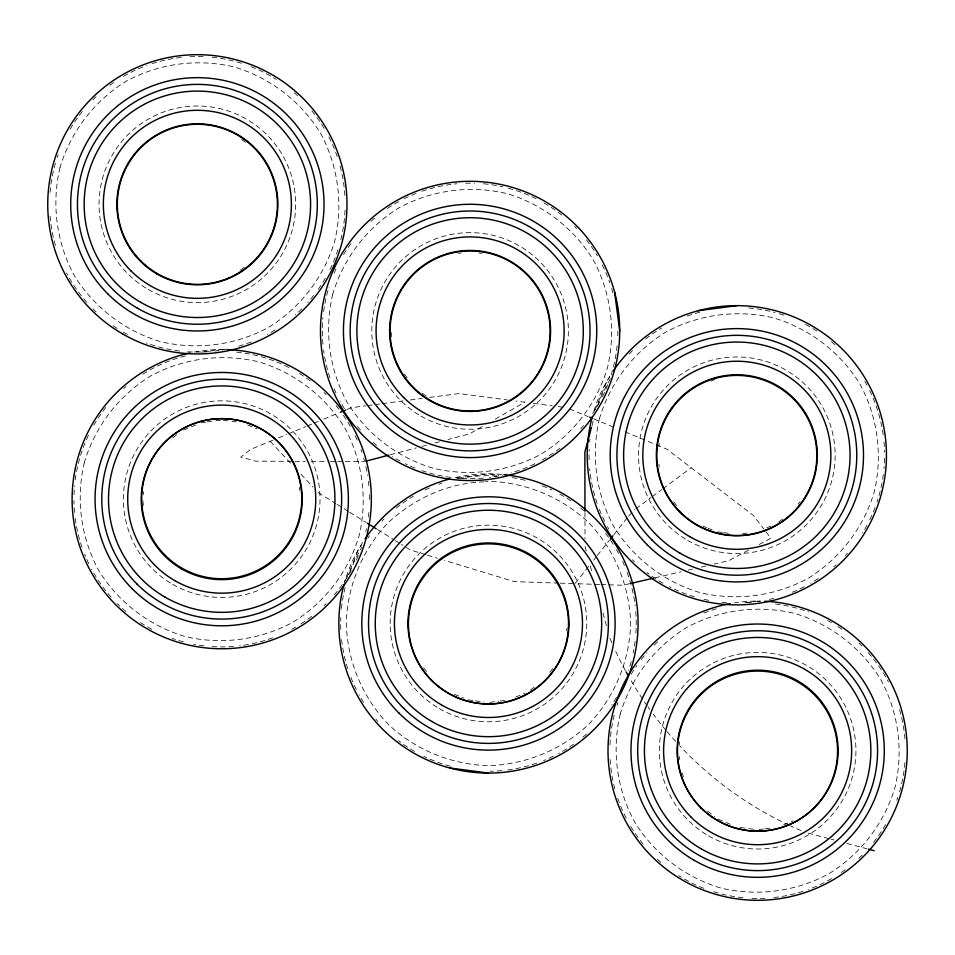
<?xml version="1.0" encoding="UTF-8"?>
<svg xmlns="http://www.w3.org/2000/svg" width="955" height="955" viewBox="0 0 955 955"><rect width="100%" height="100%" fill="white"/><g stroke="black" fill="none" stroke-linecap="round" stroke-linejoin="round"><path stroke-width="0.72" stroke-dasharray="4.78 3.58" d="M143.19 494.75L143.572 491.825M566.613 630.778L566.995 627.853M658.878 446.486L659.272 443.562M679.292 744.84L679.674 741.916M346.713 578.05L358.889 548.648L361.527 545.21M595.084 409.85L607.273 380.448L609.911 377.01M549.793 672.38L554.282 666.53M798.165 504.18L799.968 501.841M593.64 560.131L596.398 556.658M597.317 555.5L609.266 540.435M613.862 534.645L627.65 517.276M628.569 516.118L634.598 509.731M240.433 270.134L246.283 265.645M172.807 437.808L178.657 433.319M530.359 690.178L535.039 686.585M778.731 521.979L784.592 517.491M635.779 508.86L651.107 497.483M652.289 496.612L661.72 489.617M662.889 488.733L691.193 467.747M482.382 426.491L469.526 433.845L447.931 439.551M495.239 419.138L524.808 402.21L516.034 401.064M748.541 550.152L728.832 560.657L714.328 564.035M759.046 544.541L770.876 538.238L764.776 530.276M183.527 430.06L195.799 424.975M272.939 440.171L250.819 449.339L240.732 457.075L255.737 461.158L293.316 461.301M278.43 437.903L286.679 434.489M288.052 433.916L305.91 426.515M307.283 425.954L312.774 423.674M314.147 423.101L318.278 421.394M323.769 419.126L338.882 412.858M347.131 409.444L351.249 407.737L366.004 405.791M710.914 381.105L714.997 379.41M766.853 527.721L770.948 526.026M515.748 697.054L525.298 693.103M783.554 824.845L793.104 820.894M390.344 454.735L416.261 447.907M422.014 446.379L426.336 445.245M434.979 442.965L439.3 441.831M630.216 583.577L622.958 585.26L608.371 584.77M654.867 577.847L680.975 571.782M688.221 570.099L692.578 569.085M701.28 567.067L707.082 565.718M458.4 253.362L461.325 252.98M201.636 352.168L221.715 349.518M201.242 422.719L205.635 422.146M207.092 421.955L214.409 420.988M215.866 420.797L221.715 420.021M367.484 405.6L373.393 404.825M374.861 404.634L380.77 403.858M382.251 403.655L402.915 400.933M410.292 399.966L422.11 398.414M429.487 397.435L459.009 393.556L507.26 399.906M456.908 478.001L488.459 473.847L498.498 475.16M484.042 481.845C447.967 482.92 414.195 498.546 387.909 522.91C362.148 550.211 347.345 585.94 346.271 623.46C347.345 660.979 362.148 696.708 387.909 724.009C415.21 749.771 450.951 764.573 488.459 765.659C525.978 764.573 561.719 749.771 589.008 724.009C614.769 696.708 629.572 660.979 630.658 623.46C629.572 585.94 614.769 550.211 589.008 522.91C561.719 497.149 525.978 482.347 488.459 481.26L485.522 481.654M742.692 533.606L747.073 533.021M744.721 602.772L757.637 601.065L760.502 601.447M489.927 702.379L498.701 701.221M500.157 701.03L504.55 700.457M759.094 829.609L763.487 829.024M764.943 828.833L770.792 828.069M294.797 461.313L305.17 461.349M311.091 461.372L328.866 461.444M330.358 461.444L336.279 461.468M337.76 461.48L343.693 461.504M345.173 461.504L364.428 461.575M558.711 583.111L514.327 581.619L444.517 560.394M560.191 583.159L573.501 583.601M599.621 584.484L574.982 583.66L589.975 564.763L591.849 571.759M601.077 584.532L606.914 584.723M478.873 252.98L481.798 253.362M533.499 403.356L552.312 405.839M558.102 406.591L563.88 407.355M223.184 420.224L230.501 421.179M231.958 421.37L236.351 421.955M717.826 531.863L722.219 532.448M723.675 532.639L730.993 533.606M467.986 699.872L473.835 700.648M475.304 700.839L484.078 701.997M740.077 827.484L747.395 828.451M748.851 828.642L756.169 829.609M808.037 833.082L829.62 838.836M831.065 839.218L833.942 839.982M846.894 843.432L867.033 848.792M426.002 554.76L410.328 549.985L401.482 544.481M427.422 555.189L437.402 558.221M569.478 408.859L588.328 416.667M593.724 418.899L616.858 428.485M625.024 431.863L654.951 444.266M656.312 444.827L667.199 449.339L753.435 515.509L763.904 529.142M702.737 526.026L706.819 527.721M708.192 528.294L712.275 529.977M247.643 424.975L257.193 428.926M454.353 694.225L463.903 698.177M718.076 819.199L731.709 824.845M318.075 492.517L335.766 503.536M337.031 504.324L348.408 511.414M349.673 512.202L366.099 522.433M377.476 529.524L393.902 539.754M395.167 540.542L400.217 543.693M241.603 139.394L246.283 142.987M422.349 393.162L427.028 396.755M707.548 811.117L714.567 816.501M270.193 441.317L292.899 465.598M300.956 474.217L313.037 487.134M673.717 501.841L677.31 506.52M404.275 374.002L407.869 378.681M423.543 667.7L428.031 673.55M681.775 772.523L683.47 776.618M585.009 546.391L586.537 552.05M602.975 612.991L606.449 625.883M658.878 464.035L659.272 466.959M679.292 756.539L679.674 759.464M391.18 332.4L391.753 336.793M299.297 487.432L299.679 490.369M142.796 500.599L143.572 506.448M584.961 512.537L584.997 539.026M801.114 830.623A360.859 360.859 0 0 1 790.382 825.836M789.045 825.216A360.859 360.859 0 0 1 679.685 745.771M675.663 741.414A360.859 360.859 0 0 1 666.9 731.411M665.957 730.288A360.859 360.859 0 0 1 653.244 714.185M649.782 709.446A360.859 360.859 0 0 1 648.075 707.058M647.227 705.852A360.859 360.859 0 0 1 629.751 678.36M625.406 670.577A360.859 360.859 0 0 1 614.829 649.424M611.833 642.727A360.859 360.859 0 0 1 609.541 637.343M617.861 330.943A147.762 147.762 0 0 1 617.742 336.852M617.121 345.77A147.762 147.762 0 0 1 610.734 376.27M607.726 384.71A147.762 147.762 0 0 1 602.271 396.994M599.513 402.246A147.762 147.762 0 0 1 592.566 413.611M583.589 425.56A147.762 147.762 0 0 1 580.676 428.95M560.048 448.17A147.762 147.762 0 0 1 540.112 461.062M534.824 463.772A147.762 147.762 0 0 1 511.188 472.868M506.914 474.038A147.762 147.762 0 0 1 489.39 477.44M483.445 478.097A147.762 147.762 0 0 1 456.753 478.097M450.808 477.44A147.762 147.762 0 0 1 421.943 470.636M414.936 468.022A147.762 147.762 0 0 1 405.374 463.772M400.085 461.062A147.762 147.762 0 0 1 392.421 456.633M376.628 445.376A147.762 147.762 0 0 1 370.97 440.518M360.513 430.06A147.762 147.762 0 0 1 356.609 425.56M344.409 408.621A147.762 147.762 0 0 1 339.98 400.957M335.981 392.959A147.762 147.762 0 0 1 334.166 388.864M329.929 377.691A147.762 147.762 0 0 1 323.602 350.222M322.945 344.277A147.762 147.762 0 0 1 322.945 317.597M323.602 311.652A147.762 147.762 0 0 1 329.021 287.013M334.166 273.011A147.762 147.762 0 0 1 335.981 268.916M343.633 254.519A147.762 147.762 0 0 1 352.873 240.982M370.97 221.357A147.762 147.762 0 0 1 375.482 217.442M387.42 208.465A147.762 147.762 0 0 1 398.784 201.517M404.037 198.759A147.762 147.762 0 0 1 416.332 193.304M421.943 191.239A147.762 147.762 0 0 1 456.753 183.778M465.67 183.241A147.762 147.762 0 0 1 474.528 183.241M483.445 183.778A147.762 147.762 0 0 1 502.605 186.798M508.346 188.207A147.762 147.762 0 0 1 536.161 198.759M543.98 202.973A147.762 147.762 0 0 1 562.411 215.555M574.588 226.454A147.762 147.762 0 0 1 576.653 228.555M586.406 239.8A147.762 147.762 0 0 1 597.329 255.785M602.271 264.881A147.762 147.762 0 0 1 609.791 282.776M611.618 288.434A147.762 147.762 0 0 1 612.824 292.696M343.943 584.735A149.613 149.613 0 0 1 362.637 542.5M455.332 477.56A149.613 149.613 0 0 1 504.371 474.695M635.743 611.606A147.762 147.762 0 0 1 635.743 635.314M635.147 641.259A147.762 147.762 0 0 1 633.225 653.053M631.195 661.708A147.762 147.762 0 0 1 628.629 670.207M616.429 697.341A147.762 147.762 0 0 1 611.761 704.897M586.477 734.037A147.762 147.762 0 0 1 580.771 738.848M573.597 744.232A147.762 147.762 0 0 1 558.472 753.579M553.184 756.288A147.762 147.762 0 0 1 543.622 760.538M536.626 763.152A147.762 147.762 0 0 1 507.75 769.957M501.805 770.613A147.762 147.762 0 0 1 489.939 771.21M450.223 766.185A147.762 147.762 0 0 1 423.745 756.288M414.577 751.43A147.762 147.762 0 0 1 398.51 740.686M377.894 721.479A147.762 147.762 0 0 1 375.936 719.222M363.557 702.403A147.762 147.762 0 0 1 359.044 694.774M356.287 689.522A147.762 147.762 0 0 1 350.831 677.226M347.823 668.798A147.762 147.762 0 0 1 341.448 638.286M340.816 629.369A147.762 147.762 0 0 1 340.816 617.551M341.448 608.633A147.762 147.762 0 0 1 345.364 586.645M349.769 572.487A147.762 147.762 0 0 1 361.993 547.036M367.687 538.322A147.762 147.762 0 0 1 369.442 535.898M381.916 521.084A147.762 147.762 0 0 1 383.982 518.971M396.158 508.072A147.762 147.762 0 0 1 413.312 496.242M425.082 489.975A147.762 147.762 0 0 1 431.911 486.943M438.894 484.257A147.762 147.762 0 0 1 441.711 483.29M458.866 478.694A147.762 147.762 0 0 1 498.832 476.056M512.19 477.619A147.762 147.762 0 0 1 526.706 480.735M542.237 485.832A147.762 147.762 0 0 1 551.835 489.975M559.773 494.045A147.762 147.762 0 0 1 572.367 501.829M580.771 508.072A147.762 147.762 0 0 1 586.477 512.883M605.685 533.511A147.762 147.762 0 0 1 614.925 547.036M616.429 549.579A147.762 147.762 0 0 1 618.589 553.446M622.576 561.433A147.762 147.762 0 0 1 624.403 565.539M627.149 572.487A147.762 147.762 0 0 1 635.147 605.661M593.914 410.996A149.613 149.613 0 0 1 611.021 374.3M884.569 458.209A147.762 147.762 0 0 1 883.996 468.607M883.339 474.551A147.762 147.762 0 0 1 877.012 502.008M875.007 507.63A147.762 147.762 0 0 1 869.671 519.986M866.961 525.274A147.762 147.762 0 0 1 862.532 532.938M847.419 553.279A147.762 147.762 0 0 1 845.426 555.476M835.971 564.847A147.762 147.762 0 0 1 833.739 566.816M818.28 578.551A147.762 147.762 0 0 1 810.723 583.23M804.229 586.764A147.762 147.762 0 0 1 789.212 593.425M773.657 598.367A147.762 147.762 0 0 1 769.348 599.406M757.613 601.555A147.762 147.762 0 0 0 760.562 601.101A149.613 149.613 0 0 0 734.49 602.868M751.669 602.271A147.762 147.762 0 0 1 744.232 602.832M726.468 602.653A147.762 147.762 0 0 1 722.016 602.271M708.706 600.313A147.762 147.762 0 0 1 701.448 598.725M694.333 596.78A147.762 147.762 0 0 1 669.455 586.764M662.961 583.23A147.762 147.762 0 0 1 646.893 572.487M634.466 561.803A147.762 147.762 0 0 1 632.353 559.749M608.872 529.142A147.762 147.762 0 0 1 607.428 526.575M604.67 521.323A147.762 147.762 0 0 1 599.203 509.027M597.15 503.416A147.762 147.762 0 0 1 589.677 468.607M589.139 459.689A147.762 147.762 0 0 1 589.199 449.351M589.677 441.914A147.762 147.762 0 0 1 589.987 438.942M592.076 425.667A147.762 147.762 0 0 1 593.735 418.445M597.639 405.684A147.762 147.762 0 0 1 610.376 378.837M629.273 353.959A147.762 147.762 0 0 1 634.466 348.706M645.711 338.953A147.762 147.762 0 0 1 661.684 328.031M687.266 316.057A147.762 147.762 0 0 1 702.892 311.449M748.696 307.976A147.762 147.762 0 0 1 775.09 312.536M779.34 313.741A147.762 147.762 0 0 1 784.998 315.568M805.543 324.437A147.762 147.762 0 0 1 819.521 332.794M831.459 341.771A147.762 147.762 0 0 1 835.971 345.674M864.812 381.379A147.762 147.762 0 0 1 866.961 385.247M869.671 390.535A147.762 147.762 0 0 1 883.339 435.969M883.996 441.914A147.762 147.762 0 0 1 884.569 452.312M904.922 762.544A147.762 147.762 0 0 1 899.562 791.767M897.807 797.437A147.762 147.762 0 0 1 896.829 800.254M885.595 824.571A147.762 147.762 0 0 1 872.07 844.16M862.114 855.167A147.762 147.762 0 0 1 858.939 858.259M845.187 869.707A147.762 147.762 0 0 1 839.075 873.98M831.519 878.648A147.762 147.762 0 0 1 808.61 889.38M802.964 891.325A147.762 147.762 0 0 1 772.464 897.7M765.027 898.261A147.762 147.762 0 0 1 750.236 898.261M742.799 897.7A147.762 147.762 0 0 1 710.878 890.86M703.859 888.317A147.762 147.762 0 0 1 678.695 875.592M660.741 862.246A147.762 147.762 0 0 1 657.41 859.261M643.192 844.16A147.762 147.762 0 0 1 629.667 824.571M626.134 818.077A147.762 147.762 0 0 1 617.002 796.028M614.901 788.926A147.762 147.762 0 0 1 609.982 756.599M609.982 744.781A147.762 147.762 0 0 1 614.531 713.863M617.002 705.351A147.762 147.762 0 0 1 617.933 702.522M631.171 674.266A147.762 147.762 0 0 1 636.854 665.551M641.318 659.547A147.762 147.762 0 0 1 647.06 652.671M654.199 645.162A147.762 147.762 0 0 1 659.619 640.113M703.859 613.05A147.762 147.762 0 0 1 719.39 607.953M775.436 604.002A147.762 147.762 0 0 1 808.61 612M827.651 620.559A147.762 147.762 0 0 1 831.519 622.72M837.822 626.576A147.762 147.762 0 0 1 843.981 630.778M858.939 643.121A147.762 147.762 0 0 1 862.114 646.201M868.202 652.671A147.762 147.762 0 0 1 888.448 681.977M899.562 709.601A147.762 147.762 0 0 1 904.922 738.836M345.018 210.219A147.762 147.762 0 0 1 340.469 241.138M337.998 249.649A147.762 147.762 0 0 1 328.866 271.697M325.333 278.192A147.762 147.762 0 0 1 318.146 289.449M313.682 295.453A147.762 147.762 0 0 1 307.94 302.329M301.852 308.799A147.762 147.762 0 0 1 295.382 314.887M275.052 330.012A147.762 147.762 0 0 1 267.376 334.441M251.141 341.95A147.762 147.762 0 0 1 235.61 347.047M226.968 349.076A147.762 147.762 0 0 1 215.173 350.998M209.217 351.595A147.762 147.762 0 0 1 185.509 351.595M179.564 350.998A147.762 147.762 0 0 1 146.39 343M127.349 334.441A147.762 147.762 0 0 1 123.482 332.28M117.178 328.425A147.762 147.762 0 0 1 111.019 324.223M96.061 311.879A147.762 147.762 0 0 1 92.886 308.799M86.798 302.329A147.762 147.762 0 0 1 66.552 273.023M55.438 245.399A147.762 147.762 0 0 1 50.078 216.164M50.078 192.456A147.762 147.762 0 0 1 55.438 163.233M57.193 157.563A147.762 147.762 0 0 1 58.171 154.746M70.145 129.164A147.762 147.762 0 0 1 82.93 110.84M92.886 99.833A147.762 147.762 0 0 1 96.061 96.742M109.813 85.293A147.762 147.762 0 0 1 115.925 81.02M123.482 76.352A147.762 147.762 0 0 1 146.39 65.62M152.036 63.675A147.762 147.762 0 0 1 182.536 57.3M189.973 56.739A147.762 147.762 0 0 1 204.764 56.739M212.201 57.3A147.762 147.762 0 0 1 244.122 64.14M251.141 66.683A147.762 147.762 0 0 1 276.305 79.408M294.259 92.754A147.762 147.762 0 0 1 297.59 95.739M311.808 110.84A147.762 147.762 0 0 1 325.333 130.429M328.866 136.923A147.762 147.762 0 0 1 337.998 158.972M340.099 166.075A147.762 147.762 0 0 1 345.018 198.401M194.271 352.061A149.613 149.613 0 0 1 227.481 349.626M369.418 494.714A147.762 147.762 0 0 1 369.454 502.091M368.881 512.477A147.762 147.762 0 0 1 368.403 516.942M366.493 528.736A147.762 147.762 0 0 1 365.861 531.649M358.232 555.679A147.762 147.762 0 0 1 355.2 562.519M351.142 570.445A147.762 147.762 0 0 1 332.292 597.15M326.204 603.62A147.762 147.762 0 0 1 324.103 605.685M311.676 616.369A147.762 147.762 0 0 1 298.139 625.609M295.608 627.101A147.762 147.762 0 0 1 291.729 629.261M272.7 637.833A147.762 147.762 0 0 1 239.526 645.819M233.569 646.428A147.762 147.762 0 0 1 209.873 646.428M203.916 645.819A147.762 147.762 0 0 1 193.59 644.195M183.479 641.867A147.762 147.762 0 0 1 172.151 638.334M151.714 629.261A147.762 147.762 0 0 1 140.29 622.433M125.953 611.666A147.762 147.762 0 0 1 117.238 603.62M111.15 597.15A147.762 147.762 0 0 1 91.596 569.156M88.887 563.856A147.762 147.762 0 0 1 84.637 554.294M82.023 547.299A147.762 147.762 0 0 1 75.218 518.422M74.562 512.477A147.762 147.762 0 0 1 73.965 500.611M74.024 494.714A147.762 147.762 0 0 1 74.562 485.797M75.218 479.852A147.762 147.762 0 0 1 88.887 434.418M93.757 425.262A147.762 147.762 0 0 1 107.282 405.672M123.708 388.566A147.762 147.762 0 0 1 125.953 386.608M142.784 374.229A147.762 147.762 0 0 1 186.332 355.678M236.554 352.12A147.762 147.762 0 0 1 290.427 368.32M299.404 373.441A147.762 147.762 0 0 1 311.676 381.905M324.103 392.589A147.762 147.762 0 0 1 326.204 394.654M336.16 405.672A147.762 147.762 0 0 1 338.953 409.182M343.346 415.234A147.762 147.762 0 0 1 351.142 427.828M355.2 435.755A147.762 147.762 0 0 1 358.232 442.595M360.918 449.566A147.762 147.762 0 0 1 361.897 452.384M363.652 458.054A147.762 147.762 0 0 1 364.452 460.895M365.861 466.637A147.762 147.762 0 0 1 367.568 475.411M368.403 481.332A147.762 147.762 0 0 1 368.881 485.797M60.022 167.507C51.355 204.024 56.405 242.379 74.227 275.41C93.924 307.355 124.604 330.908 160.559 341.663C197.088 350.33 235.431 345.28 268.462 327.458C300.407 307.761 323.96 277.069 334.716 241.114C343.382 204.597 338.333 166.242 320.51 133.211C300.813 101.266 270.122 77.725 234.166 66.957C197.649 58.303 159.306 63.352 126.275 81.163C94.318 100.86 70.777 131.551 60.022 167.507M84.374 462.339C75.708 498.856 80.757 537.199 98.58 570.231C118.277 602.187 148.968 625.728 184.924 636.484C221.441 645.15 259.784 640.101 292.815 622.278C324.772 602.581 348.312 571.902 359.068 535.946C367.735 499.429 362.685 461.074 344.862 428.043C325.166 396.098 294.474 372.546 258.519 361.79C222.002 353.123 183.658 358.173 150.627 375.995C118.671 395.692 95.13 426.384 84.374 462.339M332.746 294.14C324.091 330.657 329.141 369 346.952 402.031C366.648 433.988 397.34 457.529 433.295 468.284C469.812 476.951 508.167 471.901 541.199 454.079C573.143 434.382 596.696 403.702 607.452 367.747C616.118 331.218 611.069 292.875 593.246 259.844C573.549 227.899 542.858 204.346 506.902 193.59C470.385 184.924 432.03 189.973 398.999 207.796C367.054 227.493 343.502 258.184 332.746 294.14M599.489 418.457C590.823 454.974 595.872 493.329 613.695 526.36C633.392 558.305 664.083 581.858 700.039 592.613C736.556 601.268 774.911 596.218 807.942 578.408C839.887 558.711 863.439 528.019 874.195 492.064C882.85 455.547 877.8 417.192 859.989 384.161C840.293 352.216 809.601 328.663 773.646 317.908C737.129 309.241 698.774 314.291 665.742 332.113C633.798 351.81 610.245 382.501 599.489 418.457M620.284 713.886C611.618 750.403 616.667 788.758 634.49 821.789C654.187 853.734 684.878 877.275 720.834 888.043C757.351 896.697 795.694 891.648 828.725 873.837C860.682 854.14 884.223 823.449 894.978 787.493C903.645 750.976 898.595 712.621 880.773 679.59C861.076 647.645 830.396 624.092 794.441 613.337C757.912 604.67 719.569 609.72 686.538 627.542C654.593 647.239 631.04 677.931 620.284 713.886M420.952 416.07A98.293 98.293 0 0 0 568.392 330.943A98.293 98.293 0 0 0 420.952 245.805A98.293 98.293 0 0 0 420.952 416.07M439.312 708.586A98.293 98.293 0 0 0 586.764 623.46A98.293 98.293 0 0 0 439.312 538.334A98.293 98.293 0 0 0 439.312 708.586M687.696 540.387A98.293 98.293 0 0 0 835.136 455.26A98.293 98.293 0 0 0 687.696 370.134A98.293 98.293 0 0 0 687.696 540.387M708.479 835.816A98.293 98.293 0 0 0 855.931 750.69A98.293 98.293 0 0 0 708.479 665.563A98.293 98.293 0 0 0 708.479 835.816M148.216 289.437A98.293 98.293 0 0 0 295.668 204.31A98.293 98.293 0 0 0 148.216 119.184A98.293 98.293 0 0 0 148.216 289.437M172.569 584.269A98.293 98.293 0 0 0 320.021 499.143A98.293 98.293 0 0 0 172.569 414.016A98.293 98.293 0 0 0 172.569 584.269"/><path stroke-width="1.43" d="M591.503 427.219L584.854 452.193L584.961 511.068M610.185 539.277L612.943 535.803M340.255 412.297L345.746 410.017M365.872 461.193L388.912 455.117M631.661 583.242L653.411 578.181M698.117 310.745L736.842 305.636M449.733 767.975L488.459 773.073M868.477 849.174L874.231 850.714M589.677 417.228L592.375 418.338M367.365 523.221L376.21 528.736M614.614 292.218L619.723 330.943A149.613 149.613 0 0 1 395.286 460.513A149.613 149.613 0 0 1 395.286 201.362A149.613 149.613 0 0 1 619.723 330.943M628.283 675.782A360.859 360.859 0 0 1 626.122 671.89M504.371 474.695A149.613 149.613 0 0 1 636.209 647.048A149.613 149.613 0 0 1 457.266 769.79A149.613 149.613 0 0 1 343.943 584.735M365.049 538.871A149.613 149.613 0 0 1 449.733 478.944M613.432 370.671A149.613 149.613 0 0 1 863.654 375.876A149.613 149.613 0 0 1 759.01 603.226A149.613 149.613 0 0 1 592.315 416.535M764.836 601.244A149.613 149.613 0 0 1 889.344 821.658A149.613 149.613 0 0 1 636.782 838.896A149.613 149.613 0 0 1 730.181 603.608M227.481 349.626A149.613 149.613 0 0 1 354.568 567.974A149.613 149.613 0 0 1 102.901 590.059A149.613 149.613 0 0 1 190.009 352.92M157.121 274.013A80.483 80.483 0 0 0 277.857 204.31A80.483 80.483 0 0 0 157.121 134.607A80.483 80.483 0 0 0 157.121 274.013M140.767 260.906A80.041 80.041 0 0 0 274.682 225.034A80.041 80.041 0 0 0 176.651 127.003A80.041 80.041 0 0 0 140.767 260.906M165.12 555.285A80.041 80.041 0 0 0 299.034 519.401A80.041 80.041 0 0 0 201.004 421.382A80.041 80.041 0 0 0 165.12 555.285M181.474 568.846A80.483 80.483 0 0 0 302.21 499.143A80.483 80.483 0 0 0 181.474 429.44A80.483 80.483 0 0 0 181.474 568.846M413.503 387.563A80.041 80.041 0 0 0 547.406 351.691A80.041 80.041 0 0 0 449.387 253.66A80.041 80.041 0 0 0 413.503 387.563M431.863 680.509A80.041 80.041 0 0 0 565.778 644.625A80.041 80.041 0 0 0 467.747 546.594A80.041 80.041 0 0 0 431.863 680.509M431.553 680.378A80.483 80.483 0 0 0 566.208 644.291A80.483 80.483 0 0 0 467.628 545.711A80.483 80.483 0 0 0 431.553 680.378M700.922 807.715A80.041 80.041 0 0 0 834.825 771.831A80.041 80.041 0 0 0 736.794 673.812A80.041 80.041 0 0 0 700.922 807.715M700.719 807.596A80.483 80.483 0 0 0 835.374 771.521A80.483 80.483 0 0 0 736.794 672.941A80.483 80.483 0 0 0 700.719 807.596M680.187 512.047A80.041 80.041 0 0 0 814.102 476.163A80.041 80.041 0 0 0 716.071 378.144A80.041 80.041 0 0 0 680.187 512.047M413.491 428.974A113.203 113.203 0 0 0 583.302 330.943A113.203 113.203 0 0 0 413.491 232.901A113.203 113.203 0 0 0 413.491 428.974M403.619 397.423A94.02 94.02 0 0 0 560.919 355.272A94.02 94.02 0 0 0 445.77 240.123A94.02 94.02 0 0 0 403.619 397.423M380.544 420.498A126.657 126.657 0 0 0 592.434 363.724A126.657 126.657 0 0 0 437.318 208.596A126.657 126.657 0 0 0 380.544 420.498M385.295 415.747A119.936 119.936 0 0 0 585.94 361.981A119.936 119.936 0 0 0 439.061 215.09A119.936 119.936 0 0 0 385.295 415.747M429.857 400.646A80.483 80.483 0 0 0 550.581 330.943A80.483 80.483 0 0 0 429.857 261.228A80.483 80.483 0 0 0 429.857 400.646M431.863 721.503A113.203 113.203 0 0 0 601.674 623.46A113.203 113.203 0 0 0 431.863 525.417A113.203 113.203 0 0 0 431.863 721.503M441.449 704.886A94.02 94.02 0 0 0 582.478 623.46A94.02 94.02 0 0 0 441.449 542.034A94.02 94.02 0 0 0 441.449 704.886M398.904 713.015A126.657 126.657 0 0 0 610.806 656.24A126.657 126.657 0 0 0 455.678 501.124A126.657 126.657 0 0 0 398.904 713.015M403.655 708.264A119.936 119.936 0 0 0 604.312 654.497A119.936 119.936 0 0 0 457.421 507.618A119.936 119.936 0 0 0 403.655 708.264M680.235 553.303A113.203 113.203 0 0 0 850.046 455.26A113.203 113.203 0 0 0 680.235 357.218A113.203 113.203 0 0 0 680.235 553.303M689.832 536.686A94.02 94.02 0 0 0 830.862 455.26A94.02 94.02 0 0 0 689.832 373.835A94.02 94.02 0 0 0 689.832 536.686M647.287 544.816A126.657 126.657 0 0 0 859.178 488.041A126.657 126.657 0 0 0 704.062 332.925A126.657 126.657 0 0 0 647.287 544.816M652.038 540.064A119.936 119.936 0 0 0 852.684 486.298A119.936 119.936 0 0 0 705.805 339.419A119.936 119.936 0 0 0 652.038 540.064M696.601 524.964A80.483 80.483 0 0 0 817.325 455.26A80.483 80.483 0 0 0 696.601 385.557A80.483 80.483 0 0 0 696.601 524.964M701.03 848.732A113.203 113.203 0 0 0 870.841 750.69A113.203 113.203 0 0 0 701.03 652.647A113.203 113.203 0 0 0 701.03 848.732M691.145 817.17A94.02 94.02 0 0 0 848.446 775.018A94.02 94.02 0 0 0 733.297 659.869A94.02 94.02 0 0 0 691.145 817.17M694.309 860.371A126.657 126.657 0 0 0 884.282 750.69A126.657 126.657 0 0 0 694.309 640.996A126.657 126.657 0 0 0 694.309 860.371M672.833 835.494A119.936 119.936 0 0 0 873.479 781.727A119.936 119.936 0 0 0 726.588 634.836A119.936 119.936 0 0 0 672.833 835.494M122.562 333.892A149.613 149.613 0 0 0 346.987 204.31A149.613 149.613 0 0 0 122.562 74.741A149.613 149.613 0 0 0 122.562 333.892M140.767 302.353A113.203 113.203 0 0 0 310.578 204.31A113.203 113.203 0 0 0 140.767 106.268A113.203 113.203 0 0 0 140.767 302.353M130.883 270.79A94.02 94.02 0 0 0 288.183 228.651A94.02 94.02 0 0 0 173.034 113.502A94.02 94.02 0 0 0 130.883 270.79M107.808 293.877A126.657 126.657 0 0 0 319.71 237.091A126.657 126.657 0 0 0 164.582 81.975A126.657 126.657 0 0 0 107.808 293.877M137.401 308.179A119.936 119.936 0 0 0 317.299 204.31A119.936 119.936 0 0 0 137.401 100.454A119.936 119.936 0 0 0 137.401 308.179M165.12 597.173A113.203 113.203 0 0 0 334.93 499.143A113.203 113.203 0 0 0 165.12 401.1A113.203 113.203 0 0 0 165.12 597.173M174.705 580.556A94.02 94.02 0 0 0 315.747 499.143A94.02 94.02 0 0 0 174.705 417.717A94.02 94.02 0 0 0 174.705 580.556M132.16 588.698A126.657 126.657 0 0 0 344.063 531.923A126.657 126.657 0 0 0 188.935 376.795A126.657 126.657 0 0 0 132.16 588.698M136.911 583.947A119.936 119.936 0 0 0 337.569 530.18A119.936 119.936 0 0 0 190.678 383.289A119.936 119.936 0 0 0 136.911 583.947"/></g></svg>
